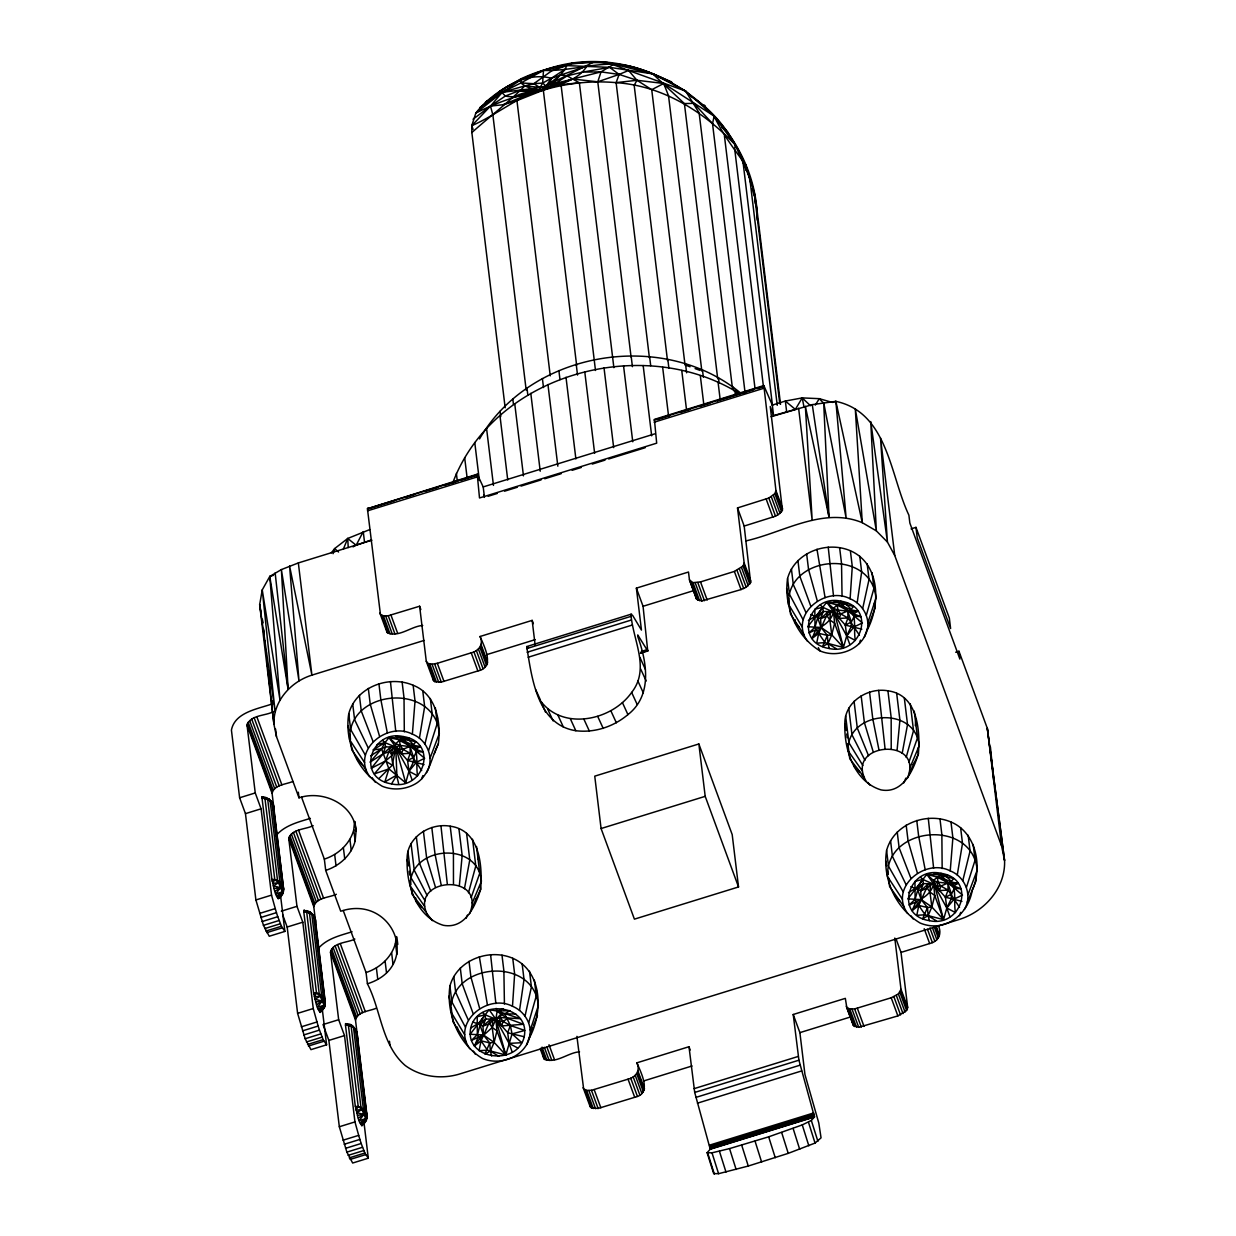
<?xml version="1.0" encoding="UTF-8"?>
<svg xmlns="http://www.w3.org/2000/svg" width="1236" height="1236" viewBox="0 0 1236 1236"><rect width="100%" height="100%" fill="white"/><g stroke="black" fill="none" stroke-linecap="round" stroke-linejoin="round"><path stroke-width="1.5" d="M424.087 764.59L407.586 760.48L395.767 747.116L389.016 737.552L404.017 740.92L409.873 738.495L389.016 737.552L384.968 742.635L381.553 748.846L388.923 768.885L405.702 782.898L408.946 771.249L416.362 762.288L424.674 758.301L404.017 740.92L403.152 736.548C370.723 729.132 355.504 778.417 391.549 783.887C423.979 791.318 439.197 742.033 403.152 736.548M859.422 635.18L847.973 617.954L840.665 613.906L837.946 610.043L833.373 608.344L837.251 605.007L841.762 605.532L847.618 603.106L826.745 602.164L833.373 608.344L843.431 647.525L831.751 634.84L821.09 627.44L807.772 626.76L826.745 602.164L837.251 605.007L853.473 613.767L858.108 611.187L852.237 611.712L837.946 610.043L830.329 612.979L828.383 611.604L818.695 633.295L816.702 643.153L825.061 642.658L843.431 647.525L846.691 635.876L854.091 626.899L862.419 622.929L841.762 605.532L840.897 601.175C808.468 593.744 793.249 643.029 829.294 648.514C861.724 655.93 876.927 606.644 840.897 601.175M959.522 907.317L948.089 890.09L940.766 886.042L938.047 882.18L933.474 880.48L937.351 877.143L941.863 877.668L947.718 875.242L926.861 874.3L933.474 880.48L943.547 919.661L931.851 906.977L921.191 899.576L907.873 898.896L926.861 874.3L937.351 877.143L953.589 885.903L958.209 883.323L952.338 883.848L938.047 882.18L930.43 885.115L928.499 883.74L918.796 905.432L916.803 915.289L925.177 914.81L943.547 919.661L946.791 908.012L954.207 899.035L962.52 895.065L941.863 877.668L940.998 873.311C908.568 865.895 893.365 915.165 929.395 920.65C961.824 928.066 977.043 878.781 940.998 873.311M831.843 402.287L819.298 398.672L802.21 397.899L795.351 409.41L773.581 415.574L772.315 405.084L763.833 385.539L775.945 490.584L774.864 493.643L768.838 498.046L737.506 507.919L744.18 526.057L750.638 582.573L746.173 587.255L741.044 589.572L701.878 600.959L696.64 599.275L689.441 579.885L688.498 572.021L636.385 588.135L643.06 606.289L647.726 651.001L637.761 634.933L637.915 637.019C647.077 662.558 652.392 695.559 627.934 714.609C613.581 726.722 594.562 733.041 575.821 730.723C537.073 724.651 531.866 677.9 526.706 646.582L528.483 647.757M540.008 700.163C562.086 731.233 611.743 720.804 631.642 692.438C650.414 668.661 632.909 640.341 630.932 614.354L632.708 615.513L641.453 630.082L636.385 588.135M272.801 809.534L273.202 804.868L271.611 801.608L262.171 796.818L271.611 801.608L273.728 807.386C274.593 802.087 264.365 794.223 262.047 798.224L271.874 879.476C273.82 885.038 275.937 907.518 282.936 893.304L283.554 888.653L272.09 793.311L247.061 725.269C250.182 714.794 265.477 715.968 273.264 711.735M303.701 910.561L313.326 914.995L314.902 918.271L315.211 923.354C318.007 917.019 307.239 907.564 303.762 911.612L313.589 992.879C315.52 998.441 317.652 1020.905 324.651 1006.691L325.269 1002.041L313.789 906.699L288.776 838.672C291.511 828.738 305.786 829.495 313.156 825.679M357.389 1040.527C358.904 1033.389 352.461 1020.395 345.462 1024.999L355.304 1106.266C357.235 1111.828 359.352 1134.293 366.366 1120.079L366.984 1115.428L355.504 1020.086L330.476 952.06C333.226 942.126 347.501 942.883 354.856 939.082M398.672 784.211C396.586 771.99 389.201 761.299 392.584 748.367L390.653 746.992L382.882 753.991L371.294 768.282L385.462 761.005L392.121 755.35L395.767 747.116L395.628 743.732L389.016 737.552M529.549 1037.591C532.731 1024.582 524.543 1011.249 512.492 1006.274L514.639 973.999L512.739 958.271C488.962 948.058 456.872 960.078 449.919 986.065C445.949 1013.381 458.525 1044.065 482.426 1058.449C500.271 1066.096 524.327 1057.089 529.549 1037.591C543.067 1012.485 542.712 971.218 512.739 958.271M867.178 630.066C870.36 617.058 862.172 603.724 850.121 598.765L852.284 566.474L850.368 550.746C826.59 540.549 794.501 552.554 787.564 578.541C783.578 605.856 796.169 636.54 820.055 650.924C837.9 658.572 861.955 649.564 867.178 630.066C880.696 604.96 880.341 563.693 850.368 550.746M426.544 772.624C435.026 758.672 427.223 739.839 412.376 734.138L415.033 700.982L413.133 685.254C388.753 674.794 355.875 687.108 348.753 713.759C344.18 741.693 358.007 771.882 382.326 786.297C392.94 790.546 405.176 789.619 415.111 784.01C429.726 775.775 431.349 757.421 438.347 743.778C441.206 721.87 436.293 694.246 413.133 685.254M964.389 909.387C972.871 895.42 965.069 876.602 950.237 870.901L952.879 837.745L950.978 822.017C926.598 811.558 893.721 823.871 886.598 850.507C882.025 878.441 895.853 908.63 920.171 923.06C944.69 933.149 967.973 915.088 972.238 890.337C982.666 867.208 976.533 832.57 950.978 822.017M271.874 879.476C279.243 878.703 285.763 886.104 282.936 893.304L283.554 888.653L273.202 804.868L269.865 800.356L264.844 798.75M955.691 652.237L958.951 651.233L987.317 728.344L1004.574 860.519C1005.656 888.097 984.459 911.674 959.012 919.538L458.741 1074.269C440.68 1079.476 420.549 1076.757 405.269 1065.54C381.553 1045.208 381.105 1010.136 367.416 983.794C423.145 966.15 392.631 893.705 340.719 911.226L325.701 870.407C339.452 865.926 351.287 855.297 355.134 841.098L353.774 829.819L354.562 821.461M355.134 841.098L356.076 831.055L354.948 821.662M369.734 776.61C351.009 750.87 387.223 720.99 412.376 734.138M396.849 954.486L395.489 943.222L396.107 936.517M407.123 859.468C406.32 837.544 429.943 822.496 450.198 826.204C480.001 830.175 482.612 865.772 480.634 889.379C475.211 906.251 465.138 929.302 443.369 925.3C416.625 917.22 406.211 884.899 407.123 859.468L408.452 865.849M436.926 722.905L437.405 717.761M428.367 916.571C406.273 877.498 487.139 871.704 469.618 913.682M459.329 885.748L462.171 855.451L458.927 828.723M477.714 859.375L478.177 854.478M469.85 1048.746C451.125 1023.006 487.339 993.126 512.492 1006.274M470.731 1027.997C464.211 1060.04 517.59 1066.591 524.203 1036.726C530.707 1004.683 477.328 998.132 470.731 1027.997L485.64 1019.005L495.868 1019.252L500.317 1017.568L520.464 1018.711L497.15 1011.033L489.116 1009.688L470.128 1034.269L483.446 1034.965L494.122 1042.365L505.802 1055.034L512.059 1033.899L510.344 1025.478L504.69 1013.86L500.951 1014.262L495.868 1019.252L492.222 1027.487L479.522 1038.935L474.454 1046.011L481.067 1040.82L490.754 1019.128L492.7 1020.503L495.868 1019.252L499.452 1021.276L503.037 1021.43L510.344 1025.478L524.79 1030.453L512.059 1033.899L507.702 1032.616L495.868 1019.252L489.116 1009.688M535.945 994.995L536.424 989.974M807.479 641.221C788.753 615.482 824.968 585.601 850.121 598.765M844.868 724.08C844.064 702.156 867.687 687.108 887.927 690.816C917.745 694.786 920.356 730.383 918.379 753.991C912.94 770.878 902.883 793.914 881.098 789.912C854.37 781.832 843.941 749.526 844.868 724.08L846.181 730.461M873.744 585.802L874.053 582.45M866.112 781.198C844.003 742.11 924.883 736.316 907.348 778.309M897.073 750.36L899.901 720.078L896.672 693.334M915.304 725.625L915.907 719.105M907.595 913.358C888.854 887.618 925.069 857.738 950.237 870.901M974.771 859.653L975.25 854.509M272.09 793.311C274.129 784.566 286.242 784.412 292.824 781.461M313.789 906.699C316.184 897.351 329.394 897.66 336.346 894.277M355.504 1020.086C357.559 1011.342 369.672 1011.187 376.238 1008.236M484.265 495.667L483.199 486.922L477.22 474.191L367.432 508.753L380.425 614.323L383.407 615.837L388.243 615.744L419.622 606.227L426.281 661.275L427.996 663.469L432.044 664.211L437.328 663.299L471.21 652.824C478.687 651.217 483.971 644.172 480.047 636.494L532.16 620.379L533.365 623.67M432.955 679.414L434.67 681.608L441.283 682.102L477.884 670.963C495.497 667.394 484.249 646.552 480.047 636.494M576.903 1036.371L583.639 1088.87L586.621 1090.384L591.457 1090.306L628.043 1079.167C635.52 1077.576 640.804 1070.53 636.88 1062.836L688.993 1046.722L690.198 1050.028M589.788 1105.772L591.503 1107.966L598.131 1108.445L634.717 1097.305C652.33 1093.736 641.082 1072.894 636.88 1062.836M689.441 579.885L692.948 582.65L700.503 581.909L734.369 571.434L743.083 566.011L744.165 562.967L737.506 507.919M744.18 526.057L775.513 516.184L780.024 513.373L782.434 510.19L770.244 406.49L773.581 415.574M814.478 1116.989L710.252 1149.233L707.1 1152.694L711.998 1152.817L729.549 1148.599L768.668 1136.826L802.257 1124.915L811.326 1120.449L814.478 1116.989L798.935 1060.194L793.218 1014.493L845.331 998.364L846.799 1007.479L849.781 1008.993L854.617 1008.916L891.202 997.776L898.387 993.96L900.998 989.31L894.787 938.062M846.274 1006.228L853.473 1025.617L858.711 1027.301L897.877 1015.915L906.591 1010.507L907.672 1007.448L901.013 952.4L896.146 939.205M901.013 952.4L929.673 943.547C938.093 941.894 942.404 933.69 938.309 925.61M519.537 1010.384L524.033 979.453L522.133 963.725M857.166 602.859L861.662 571.944L859.762 556.215M780.534 404.311L756.926 209.347C748.599 110.22 637.853 35.072 543.5 70.406L542.635 83.09L540.024 87.648L540.024 90.104C517.869 95.373 496.13 102.727 475.814 113.094L471.75 125.701L471.858 132.546L505.169 407.787M512.26 1052.176L509.047 1043.385L495.868 1019.252L485.068 1014.771L477.204 1016.749L477.359 1034.687L481.067 1040.82L479.058 1050.677L487.432 1050.183L505.802 1055.034L496.996 1030.824L495.868 1019.252L497.15 1011.033L496.146 1008.375M313.589 992.879C319.151 992.477 325.655 996.664 324.975 1002.798L323.739 1005.393L317.559 1007.185L322.132 1001.052L323.508 997.236L313.666 915.969L310.653 912.446L309.402 912.632L319.243 993.883L324.651 1006.691L320.139 1012.423L324.651 1006.691L325.222 1003.138L314.902 918.271L313.326 914.995M355.304 1106.266L360.943 1107.271L366.459 1112.91L366.752 1118.008L361.839 1125.811L366.366 1120.079L366.922 1116.541L356.617 1031.658L353.28 1027.131M419.421 738.247L424.659 706.59L422.758 690.862M957.267 874.995L962.504 843.338L960.604 827.61M667.795 81.143C623.315 56.068 566.644 57.459 521.051 78.795L520.897 82.951C527.03 88.189 535.42 90.012 543.33 90.151C566.86 83.075 591.627 80.51 616.115 82.642C662.898 85.809 703.809 111.657 735.296 144.921L749.711 177.86L777.243 405.315M710.252 1149.233L694.709 1092.439L688.993 1046.722M464.442 888.715L469.788 859.901L466.559 833.157M902.187 753.342L907.533 724.512L904.304 697.768M378.958 778.541L392.275 765.208L395.767 747.116L400.201 745.432L414.493 747.1L420.364 746.575L415.744 749.155L399.506 740.395L395.628 743.732L400.201 745.432L402.921 749.294L410.244 753.342L421.677 770.553M500.951 1014.262L507.764 1018.464L523.508 1024.304L501.785 1025.926L499.452 1021.276L500.951 1014.262L497.15 1011.033L503.268 1008.684M525.068 1015.977L531.418 986.915L529.518 971.187M862.697 608.452L869.047 579.406L867.147 563.678M745.123 393.125L712.523 123.615L714.176 116.153L685.656 91.078L672.801 83.832L671.426 81.792C652.948 74.145 634.377 64.519 613.937 64.164C590.252 63.824 567.092 71.364 543.5 70.406C518.703 79.243 492.33 91.68 475.814 113.094L502.264 92.314L520.881 79.784L543.5 70.406L566.66 65.616L609.58 67.347L652.747 73.882L685.656 91.078L699.128 112.878L732.423 388.119M424.968 743.84L432.229 714.238L430.329 698.51M962.813 880.588L970.075 850.986L968.174 835.258M468.475 892.778L475.798 865.957L472.554 839.229M906.204 757.405L913.528 730.569L910.299 703.84M382.557 740.41L384.968 742.635L395.767 747.116L396.864 774.987L384.829 781.955L388.923 768.885L374.338 773.875L385.462 761.005L390.653 746.992M412.16 780.04L408.946 771.249L413.396 762.102L413.596 757.452L410.043 746.698L410.244 753.342L401.685 753.79L402.921 749.294L412.963 745.215L415.744 741.909L396.045 736.239M501.785 1025.926L503.037 1021.43L507.764 1018.464M849.889 644.651L846.691 635.876L851.125 626.729L851.341 622.063L847.772 611.31L847.973 617.954L839.414 618.417L840.665 613.906L850.692 609.827L853.489 606.521L833.775 600.85M950.005 916.803L946.791 908.012L951.241 898.866L951.442 894.2L947.888 883.446L948.089 890.09L939.53 890.553L940.766 886.042L950.808 881.963L953.589 878.657L933.891 872.987M528.73 1022.697L536.3 995.876L534.385 980.148M866.359 615.173L873.929 588.351L872.029 572.623M473.064 119.212L490.476 106.08L503.191 104.72L516.942 100.61L543.33 90.151L551.349 78.239L565.238 69.231L566.66 65.616L571.743 63.252L594.269 61.8L545.895 85.84L540.024 87.648L502.264 92.314L485.408 102.294L492.113 97.798M357.142 1034.177L356.617 1031.658L356.926 1036.741M859.391 643.57L860.441 640.109M333.087 553.697L334.662 548.568L347.733 538.463L369.749 529.58M428.614 750.546L437.235 723.415L435.319 707.687M473.141 1022.017L482.982 1026.127L489.502 1023.64L492.222 1027.487L496.996 1030.824L494.122 1042.365L490.368 1051.063L484.929 1054.092L489.734 1042.921L483.446 1034.965L480.031 1025.308L480.371 1021.739L485.068 1014.771L482.658 1012.547M826.745 602.164L833.512 611.727L834.64 623.315L831.751 634.84L827.996 643.554L822.573 646.567L827.363 635.412L821.09 627.44L817.66 617.784L818 614.215L822.712 607.247L837.081 613.767L840.665 613.906M926.861 874.3L933.613 883.864L934.74 895.451L931.851 906.977L928.097 915.691L922.674 918.703L927.479 907.548L921.191 899.576L917.761 889.92L918.101 886.351L922.813 879.399L937.182 885.903L940.766 886.042M966.459 887.309L975.08 860.163L973.18 844.435M717.714 378.819L684.404 103.577L652.747 73.882L613.937 64.164L601.02 71.889L597.776 81.808L631.071 357.049M530.259 1030.067L538.324 1005.702C534.23 955.382 448.853 962.01 450.877 1011.836L464.674 1034.656M867.888 622.542L875.969 598.178C871.859 547.857 786.498 554.5 788.506 604.311L802.303 627.131M471.117 897.66L479.753 873.234L476.524 846.49M526.644 1044.76L532.901 1027.07M864.273 637.251L875.011 608.22L874.377 602.983M908.862 762.272L917.498 737.846L914.254 711.117M421.661 778.958L422.866 775.605M959.507 915.706L960.712 912.369M649.425 357.884L616.115 82.642L619.112 74.423L628.568 70.498L685.656 91.078M402.921 749.294L399.336 749.14L395.767 747.116L385.524 746.868L381.553 748.846L370.027 762.133L382.882 753.991L385.524 746.868L384.968 742.635L377.104 744.613M406.984 739.128C420.904 747.054 415.203 762.998 417.598 775.837L408.946 771.249L407.586 760.48L410.244 753.342M485.64 1019.005L480.031 1025.308L477.359 1034.687L471.41 1040.418L483.446 1034.965L482.982 1026.127L485.64 1019.005L485.068 1014.771M510.344 1025.478L507.702 1032.616L509.047 1043.385L517.714 1047.973M810.77 614.508L820.627 618.618L827.147 616.115L830.329 612.979L829.866 619.978L831.751 634.84L827.363 635.412L818.695 633.295L812.083 638.487L821.09 627.44L820.627 618.618L823.269 611.48L822.712 607.247L820.287 605.022M844.729 603.74C858.649 611.665 852.933 627.61 855.343 640.449L846.691 635.876L845.331 625.092L847.973 617.954M910.87 886.645L920.727 890.754L927.247 888.251L930.43 885.115L929.966 892.114L931.851 906.977L927.479 907.548L918.796 905.432L912.183 910.623L921.191 899.576L920.727 890.754L923.369 883.616L922.813 879.399L920.403 877.158M944.829 875.876C958.75 883.802 953.049 899.746 955.459 912.585L946.791 908.012L945.432 897.228L948.089 890.09M430.143 757.931L439.321 733.489C435.118 681.901 347.61 688.715 349.68 739.777L364.558 762.519M967.989 894.679L977.166 870.237C972.964 818.665 885.455 825.463 887.525 876.525L902.404 899.267M493.488 96.64L500.348 90.846L505.339 96.037L519.182 90.676C530.599 92.252 548.382 92.592 551.349 78.239L586.868 66.141C577.768 81.174 558.471 84.094 543.33 90.151C530.893 93.04 518.301 98.756 505.339 96.037L490.476 106.08L471.75 125.701L473.079 129.316M452.561 483.353C493.658 373.535 642.844 333.04 739.607 393.712M325.701 870.407L324.342 859.128C338.077 854.648 349.927 844.033 353.774 829.819M434.392 753.589L438.347 743.778M367.416 983.794L366.057 972.531C379.792 968.035 391.627 957.421 395.489 943.222M533.519 1025.308L537.382 1015.745L536.965 1012.253M343.376 549.062L347.733 538.463L356.153 545.246L371.016 540.07M967.278 902.203L976.193 880.542L975.776 877.035M474.454 1046.011L478.286 1036.865M812.083 638.487L815.914 629.356L815.003 627.162L814.833 609.224L822.712 607.247M912.183 910.623L916.015 901.492L915.103 899.298L914.949 881.361L922.813 879.399M472.229 903.006L481.407 881.222C478.085 840.325 408.714 845.718 410.352 886.197L424.612 906.343M909.974 767.633L919.151 745.833C915.814 704.953 846.459 710.345 848.097 750.808L862.357 770.97M466.065 918.286L467.44 915.103M903.81 782.898L905.849 778.139M471.719 908.475L480.634 889.379L480.171 885.563M909.449 773.087L918.379 753.991L917.684 748.259M277.436 897.63L282.024 892.006L275.844 893.798L280.433 887.664L281.793 883.848L271.951 802.581L268.954 799.059L267.687 799.228L277.528 880.495L282.936 893.304L278.023 898.68L283.26 889.41L283.029 886.135L274.794 879.661L264.952 798.41L262.001 797.174M345.416 1023.949L351.117 1026.019L360.943 1107.271L366.366 1120.079L361.453 1125.455L366.675 1116.185L366.459 1112.91L358.208 1106.452L348.382 1025.185L345.601 1023.593L351.827 1026.498M763.833 385.539L654.4 419.39L656.687 443.168L479.506 497.969L477.22 474.191M278.61 898.68L282.936 893.304M371.912 540.194L298.339 562.936L281.391 569.58L269.772 576.439L262.248 589.896L259.668 604.605L273.944 724.311L276.478 736.61L299.004 797.838C322.828 789.758 354.238 804.126 356.076 831.055M391.549 783.887L396.864 774.987M318.409 1009.348L323.739 1005.393L319.738 1012.068L324.651 1006.691M815.281 405.114L819.298 398.672L824.242 403.971M479.537 438.919C530.46 350.777 662.82 328.73 740.812 393.187M471.858 132.546C489.564 116.709 508.351 102.48 524.852 85.887L533.798 83.677L542.635 83.09L551.349 78.239C533.056 73.496 515.52 80.525 500.348 90.846M331.402 552.786L334.662 548.568L338.571 552.029M424.102 640.433L311.92 675.134C290.707 681.685 273.048 701.337 273.944 724.311L267.996 670.793M475.381 899.885L477.498 897.151M913.126 764.512L915.243 761.762M565.238 69.231L550.298 86.644C539.452 93.411 525.64 89.61 514.701 96.995M319.151 1011.017L323.739 1005.393M360.85 1124.405L365.454 1118.781L359.274 1120.573L363.847 1114.439L365.207 1110.623L355.381 1029.356L352.368 1025.834L346.003 1023.949L346.59 1024.999M823.269 611.48L817.66 617.784L815.003 627.162L809.039 632.894C818.958 628.274 830.777 623.686 833.512 611.727L823.269 611.48L808.359 620.472M923.369 883.616L917.761 889.92L915.103 899.298L909.14 905.03C919.059 900.411 930.878 895.822 933.613 883.864L923.369 883.616L908.46 892.608M707.1 1152.694L713.682 1173.567L718.58 1173.69L748.274 1166.042L788.244 1153.358L815.049 1143.068L821.059 1137.862L818.788 1123.014L804.96 1074.578L799.893 1032.632L793.218 1014.493M283.507 889.75L280.433 887.664L273.31 885.841L279.908 881.917L270.081 800.65M325.222 1003.138L322.132 1001.052L315.01 999.244L321.623 995.304L311.796 914.053M366.922 1116.541L363.847 1114.439L356.725 1112.632L363.338 1108.692L353.496 1027.44L351.117 1026.019L352.368 1025.834L345.462 1024.999M275.829 835.86C284.388 825.478 298.077 822.095 310.375 818.387M318.811 947.919C327.324 938.402 340.394 935.42 352.09 931.774M382.882 753.991L389.402 751.503L395.767 747.116L408.946 771.249M489.502 1023.64L492.7 1020.503L492.222 1027.487L494.122 1042.365L489.734 1042.921L481.067 1040.82L487.432 1050.183M820.627 618.618L828.383 611.604M482.982 1026.127L490.754 1019.128M920.727 890.754L928.499 883.74M322.457 1009.256L320.309 1012.068M549.263 83.724L560.711 74.809L567.092 75.859L579.375 82.797L613.875 367.664M493.643 96.655L505.926 87.509L521.051 78.795M276.694 895.961L282.024 892.006M360.109 1122.752L365.454 1118.781M479.954 107.424L502.264 92.314L520.897 82.951L533.798 83.677L551.627 70.885L566.66 65.616M526.181 390.128L492.87 114.886L490.476 106.08L502.264 92.314L524.852 85.887L545.277 87.926L553.743 81.993L556.803 83.075L601.02 71.889L619.112 74.423L636.973 80.278L663.717 83.492L714.176 116.153L735.296 144.921L734.663 148.799L763.338 385.817M274.964 891.264L280.433 887.664L274.098 888.56M316.679 1004.667L322.132 1001.052L315.813 1001.948M358.394 1118.055L363.847 1114.439L357.513 1115.335M370.615 755.86L381.553 748.846L373.025 749.881L384.968 742.635M543.5 70.406L520.897 82.951M536.115 91.031C513.558 100.379 494.184 115.952 471.75 125.701M272.152 881.144L274.794 879.661L272.646 883.323L279.089 882.828M313.867 994.532L316.493 993.049L323.384 998.178L324.744 999.522L325.053 1004.621L324.357 998.951M355.582 1107.935L358.208 1106.452L356.061 1110.098L362.503 1109.604M353.032 546.884L356.153 545.246L363.245 531.604L364.512 542.079M589.541 61.877L607.324 62.464L628.568 70.498L636.973 80.278L651.727 89.687L663.717 83.492L668.537 95.805L701.847 371.047M407.586 760.48L413.596 757.452L416.656 751.349L423.407 752.168L415.744 749.155M846.691 635.876L833.512 611.727L845.331 625.092L851.341 622.063L854.4 615.961L861.152 616.779L853.473 613.767M946.791 908.012L933.613 883.864L945.432 897.228L951.442 894.2L954.501 888.097L961.253 888.916L953.589 885.903M404.048 738.232L399.506 740.395L400.201 745.432L399.336 749.14L401.685 753.79M841.793 602.859L837.251 605.007L837.946 610.043L837.081 613.767L839.414 618.417M941.894 874.995L937.351 877.143L938.047 882.18L937.182 885.903L939.53 890.553M503.191 104.72L528.282 94.276M367.432 508.753L476.864 474.902M654.045 420.101L763.477 386.25M394.114 500.843L368.591 508.738L367.787 508.027M405.068 497.459L414.184 494.647M425.122 491.248L437.899 487.308M445.192 485.053L457.953 481.098M461.6 479.97L478.023 474.902M657.027 419.529L669.788 415.59M680.742 412.206L689.858 409.379M700.797 405.995L709.912 403.183M717.22 400.912L753.697 389.634M757.344 388.506L762.813 386.822M367.525 510.839L476.957 477.003M654.138 422.202L763.585 388.351M483.199 486.922L654.895 433.821M772.315 405.084L785.354 401.051L802.21 397.899L810.507 405.732M488.127 496.285L497.258 493.458M504.566 491.186L517.343 487.231M521.005 486.103L541.09 479.892M544.752 478.765L561.19 473.682M572.144 470.298L581.275 467.471M592.245 464.072L605.022 460.116M608.684 458.989L645.207 447.695M771.017 416.748L812.268 404.635L835.876 401.36C888.004 412.53 890.136 475.736 908.893 515.165L909.85 523.029L959.893 659.097L958.951 651.233M261.29 613.705L259.668 604.605L275.118 711.766L262.248 589.896L279.954 699.808L269.772 576.439L273.434 575.312M832.4 402.426L835.876 401.36L862.264 522.673L876.355 530.877L887.433 542.063L894.74 555.489L1001.531 845.779L1004.574 860.519L987.317 728.344L1001.531 845.779M385.879 625.54L387.084 632.461C398.455 638.27 411.31 626.08 422.712 625.478M745.972 540.889C783.593 532.453 823.068 506.528 862.264 522.673L855.297 408.853L876.355 530.877L870.731 421.538L887.433 542.063L880.526 438.054L894.74 555.489M272.306 703.871C258.061 708.954 234.825 712.106 231.426 730.105L239.614 797.776L245.454 813.643L255.898 899.962L263.453 925.347L269.247 936.255L284.883 931.419L280.572 895.76M486.721 654.632L535.234 639.63M643.06 606.289L693.365 590.715M526.706 646.582L631.565 614.06M911.087 528.869L915.969 527.355L949.341 618.077L950.608 628.552L917.236 537.845L915.969 527.355M526.644 648.622L630.87 616.393M527.139 652.253L631.364 620.024M528.174 657.243L632.399 625.014M641.237 651.48L646.722 649.781M640.897 652.732L648.22 650.476M640.418 653.257L647.726 651.001M239.614 797.776L255.249 792.94L247.061 725.269M245.454 813.643L261.09 808.808L255.249 792.94M698.85 743.964L594.748 776.162L601.082 828.537L634.408 919.151L738.525 886.954L732.191 834.578L698.85 743.964L705.2 796.339L738.525 886.954M255.898 899.962L271.534 895.127L261.09 808.808M259.637 913.419L275.257 908.584L271.534 895.127M260.811 917.483L276.447 912.647L275.257 908.584M281.329 911.164L296.964 906.328L288.776 838.672M262.125 921.546L277.76 916.71L281.453 926.258L284.883 931.419M263.453 925.347L279.089 920.511M264.705 928.591L280.34 923.755M265.817 931.094L281.453 926.258M601.082 828.537L705.2 796.339M266.713 932.655L282.349 927.819M322.055 1007.278L326.598 1044.806L310.962 1049.642L305.153 1038.734L297.613 1013.365L287.169 927.031L302.805 922.195L296.964 906.328M297.613 1013.365L313.249 1008.53L302.805 922.195M301.337 1026.807L316.972 1021.971L313.249 1008.53M302.526 1030.87L318.162 1026.034L316.972 1021.971M330.476 952.06L338.664 1019.715L323.029 1024.551L328.869 1040.418L339.328 1126.753L346.868 1152.122L352.662 1163.03L368.297 1158.194L363.987 1122.551M303.824 1034.934L319.46 1030.098L323.168 1039.646L326.598 1044.806M305.153 1038.734L320.788 1033.899M306.42 1041.979L322.055 1037.143M307.532 1044.482L323.168 1039.646M308.413 1046.042L324.048 1041.206M328.869 1040.418L344.504 1035.583L338.664 1019.715M542.944 1053.783L543.933 1058.819C555.288 1064.613 568.143 1052.439 579.545 1051.836M339.328 1126.753L354.948 1121.917L344.504 1035.583M343.052 1140.195L358.687 1135.359L354.948 1121.917M344.241 1144.258L359.877 1139.422L358.687 1135.359M345.539 1148.337L361.175 1143.501L364.883 1153.033L368.297 1158.194M346.868 1152.122L362.503 1147.286M348.135 1155.366L363.77 1150.546M349.247 1157.869L364.883 1153.033M350.128 1159.445L365.763 1154.609M643.554 1080.975L692.067 1065.973M799.893 1032.632L850.198 1017.073M694.06 1088.669L798.286 1056.425M694.709 1092.439L798.935 1060.194M695.868 1097.413L800.078 1065.169M697.428 1103.176L801.639 1070.948M709.479 1145.169L813.705 1112.941M709.819 1146.405L814.045 1114.161M710.082 1147.487L814.308 1115.243M710.236 1148.352L814.462 1116.123M710.298 1148.955L814.524 1116.711M545.277 87.926L558.548 84.913L579.375 82.797M582.728 72.105L567.092 75.859L550.298 86.644L572.716 79.042L597.776 81.808L619.112 74.423L609.58 67.347L582.728 72.105L601.02 71.889M616.115 82.642L636.973 80.278L634.176 85.284L667.486 360.526M320.804 996.216L314.346 996.71L316.493 993.049L306.667 911.797L303.886 910.206L310.112 913.11M509.047 1043.385L521.777 1042.705L512.059 1033.899L524.203 1036.726M497.15 1011.033L509.989 1010.631L504.69 1013.86L515.86 1014.045M519.182 90.676L540.024 90.104M684.404 103.577L693.86 103.345L712.523 123.615M262.047 798.224L268.954 799.059L262.573 797.174L263.16 798.209M303.762 911.612L310.653 912.446L304.288 910.561L304.875 911.612M858.108 611.187L850.692 609.827L841.762 605.532M420.364 746.575L412.963 745.215L404.017 740.92M958.209 883.323L950.808 881.963L941.863 877.668M558.548 84.913L561.144 85.593L595.489 370.476M845.331 625.092L861.832 629.201M945.432 897.228L961.932 901.338M354.886 1031.473L356.493 1032.045L353.496 1027.44M690.074 366.768L685.022 364.929L651.727 89.687M695.111 368.606L700.163 370.445M385.462 761.005L392.275 765.208M827.363 635.412L827.996 643.554L836.401 648.823M927.479 907.548L928.097 915.691L936.517 920.975M489.734 1042.921L490.368 1051.063L498.772 1056.347M533.798 83.677L540.024 87.648M690.924 96.393C724.76 117.389 744.721 155.69 754.331 193.403L779.777 403.662M714.176 116.153C722.349 133.782 734.431 149.541 745.694 164.944L751.272 185.153M721.778 127.277L727.633 131.897L729.796 136.98M735.405 390.514L738.386 392.894M795.351 409.41L785.354 401.051L786.621 411.542M542.635 83.09L545.895 85.84M799.12 626.822L795.428 623.098L794.995 619.591M853.705 766.073L859.715 772.145M894.617 895.776L899.653 900.874M356.756 759.028L363.075 765.393M421.97 907.518L415.976 901.461L415.512 897.645M862.033 775.049L864.35 777.969M867.811 782.342L870.129 785.262M426.605 913.358L432.399 920.635M743.516 162.179L745.694 164.944L746.096 170.413M863.454 776.316L849.75 758.796L847.896 743.516M425.725 911.704L412.005 894.184L411.31 888.452M903.933 906.652L889.611 886.598L888.56 877.869M366.088 769.889L351.766 749.85L350.916 742.851M910.932 915.845L913.126 918.951M371.99 777.552L375.281 782.203M827.147 616.115L829.866 619.978L834.64 623.315L843.431 647.525M927.247 888.251L929.966 892.114L934.74 895.451L943.547 919.661M389.402 751.503L392.121 755.35M500.317 1017.568L503.037 1021.43M825.061 642.658L815.914 629.356M925.177 914.81L916.015 901.492M354.083 1028.367L356.493 1032.045M803.833 634.516L790.546 614.137L789.696 607.154M466.188 1042.025L452.917 1021.662L451.217 1007.68M473.342 1051.094L475.381 1054.339M707.347 109.989L704.304 105.075L705.648 108.505M279.908 881.917L283.26 889.41M321.623 995.304L324.975 1002.798M363.338 1108.692L366.675 1116.185M862.867 765.501L848.869 742.651L845.625 715.922M425.122 900.874L411.125 878.039L407.895 851.31M903.114 891.743L888.499 866.235L886.598 850.507M365.269 754.995L350.653 729.487L348.753 713.759M803.014 619.607L789.464 594.269L787.564 578.541M465.369 1027.131L451.82 1001.793L449.919 986.065M818.309 647.602L820.055 650.924M864.968 760.294L852.006 734.879L848.761 708.151M427.223 895.667L414.261 870.268L411.032 843.539M906.019 884.574L892.454 856.424L890.553 840.696M368.158 747.811L354.608 719.676L352.708 703.948M639.893 657.367L645.393 669.371M640.681 669.031L646.196 681.036M637.869 680.99L643.384 692.994M631.642 692.438L637.158 704.443M622.419 702.604L627.934 714.609M610.847 710.777L616.362 722.782M597.699 716.401L603.214 728.421M583.871 719.12L589.387 731.125M570.321 718.719L575.821 730.723M557.946 715.227L563.462 727.247M547.61 708.908L553.125 720.912M535.667 689.595L540.379 699.9M805.903 612.438L793.327 584.705L791.411 568.977M468.274 1019.963L455.682 992.23L453.782 976.502M541.167 701.615L545.524 712.168M868.522 755.69L857.29 728.035L854.061 701.291M430.777 891.079L419.56 863.423L416.316 836.679M910.901 878.24L899.128 847.788L897.228 832.06M373.056 741.492L361.283 711.024L359.382 695.296M775.945 490.584L782.62 508.722M936.424 926.83L939.453 935.08M775.76 492.052L782.434 510.19M935.621 926.645L939.267 936.548M774.864 493.643L781.538 511.781M934.138 926.583L938.371 938.124M773.35 495.234L780.024 513.373M932.608 928.174L936.857 939.731M771.295 496.733L777.954 514.887M929.935 928.035L934.802 941.229M810.785 606.103L799.831 576.27L797.931 560.541M768.838 498.046L775.513 516.184M927.494 929.333L932.346 942.527M766.165 499.05L772.84 517.189M924.204 928.699L929.673 943.547M744.165 562.967L750.839 581.105M900.998 989.31L907.672 1007.448M743.964 564.435L750.638 582.573M900.797 990.778L907.471 1008.916M743.083 566.011L749.758 584.164M899.916 992.369L906.591 1010.507M741.554 567.618L748.228 585.756M898.387 993.96L905.061 1012.099M739.499 569.116L746.173 587.255M896.332 995.459L903.006 1013.613M737.042 570.414L743.717 588.552M893.891 996.772L900.55 1014.91M734.369 571.434L741.044 589.572M891.202 997.776L897.877 1015.915M700.503 581.909L707.177 600.047M857.336 1008.252L864.01 1026.39M697.784 582.558L704.458 600.711M854.617 1008.916L861.291 1027.054M695.204 582.82L701.878 600.959M852.037 1009.163L858.711 1027.301M692.948 582.65L699.622 600.789M849.781 1008.993L856.455 1027.147M691.156 582.079L697.83 600.217M847.989 1008.422L854.663 1026.56M689.966 581.136L696.64 599.275M846.799 1007.479L853.473 1025.617M483.631 495.142L484.466 497.413M480.989 644.358L487.664 662.496M637.822 1070.7L644.497 1088.839M480.804 645.825L487.478 663.964M637.637 1072.168L644.311 1090.306M479.923 647.417L486.598 665.555M636.756 1073.76L643.431 1091.898M478.394 649.008L485.068 667.146M635.227 1075.351L641.901 1093.505M476.339 650.507L483.013 668.645M633.172 1076.85L639.846 1095.003M473.882 651.805L480.557 669.958M630.715 1078.163L637.39 1096.301M471.21 652.824L477.884 670.963M628.043 1079.167L634.717 1097.305M419.622 606.227L420.827 609.533M437.328 663.299L444.002 681.438M594.176 1089.642L600.85 1107.78M434.608 663.948L441.283 682.102M591.457 1090.306L598.131 1108.445M432.044 664.211L438.718 682.349M588.877 1090.554L595.551 1108.692M429.773 664.041L436.447 682.179M586.621 1090.384L593.28 1108.537M427.996 663.469L434.67 681.608M584.829 1089.812L591.503 1107.966M426.281 661.275L433.465 680.665M583.114 1087.634L590.298 1107.023M390.962 615.095L397.637 633.234M549 1044.744L554.47 1059.592M388.243 615.744L394.917 633.898M546.884 1047.046L551.75 1060.241M385.663 616.007L392.337 634.145M544.319 1047.294L549.17 1060.488M383.407 615.837L390.066 633.975M542.048 1047.139L546.915 1060.333M381.615 615.265L388.289 633.404M540.874 1048.205L545.122 1059.762M379.9 613.071L387.084 632.461M540.286 1048.916L543.933 1058.819M473.156 1013.628L462.202 983.794L460.302 968.066M301.553 797.189L324.342 859.128M343.268 910.577L366.057 972.531M256.841 716.803L281.87 784.845M298.556 830.206L323.585 898.232M340.271 943.593L365.3 1011.62M254.168 717.822L279.197 785.849M295.883 831.21L320.912 899.252M337.598 944.598L362.627 1012.639M251.727 719.12L276.74 787.162M293.426 832.508L318.455 900.55M335.141 945.911L360.17 1013.937M249.657 720.619L274.686 788.661M291.372 834.006L316.401 902.048M333.087 947.409L358.116 1015.436M248.142 722.226L273.171 790.252M289.842 835.613L314.871 903.64M331.557 949.001L356.586 1017.043M247.246 723.802L272.275 791.843M288.961 837.205L313.99 905.231M330.676 950.592L355.705 1018.618M320.68 970.832L321.978 974.354M282.627 914.686L287.169 927.031M313.573 915.335L315.443 920.774M359.877 1139.422L361.175 1143.501M318.162 1026.034L319.46 1030.098M276.447 912.647L277.76 916.71M811.326 1120.449L817.908 1141.322M808.468 1122.195L815.049 1143.068M802.257 1124.915L808.838 1145.787M793.11 1128.422L799.692 1149.295M781.662 1132.485L788.244 1153.358M768.668 1136.826L775.25 1157.699M755.041 1141.152L761.623 1162.041M741.693 1145.169L748.274 1166.042M729.549 1148.599L736.131 1169.472M719.414 1151.21L725.995 1172.083M711.998 1152.817L718.58 1173.69M707.795 1153.327L714.377 1174.2M873.265 752.029L864.381 722.566L861.152 695.822M435.52 887.417L426.636 857.938L423.407 831.21M917.436 873.188L908.074 840.882L906.173 825.154M379.591 736.44L370.228 704.134L368.313 688.406M817.336 601.051L808.56 569.533L806.644 553.805M495.868 1019.252L505.802 1055.034M479.692 1008.576L470.916 977.058L469.016 961.33M395.767 747.116L405.702 782.898M752.291 188.814L754.315 196.169M928.097 915.691L929.395 920.65M827.996 643.554L829.294 648.514M490.368 1051.063L491.65 1056.023M835.876 401.36L846.135 518.023L823.67 402.581L829.047 517.251L805.362 406.289L812.191 520.402L798.61 408.22M885.625 860.797L886.66 865.833M786.606 588.583L787.965 595.134M448.977 996.108L450.676 1004.296M348.119 725.717L349.17 730.754M878.889 749.541L872.786 718.842L869.541 692.098M802.21 397.899L803.941 406.598M441.159 884.914L435.041 854.23L431.797 827.487M925.192 869.758L918.657 836.185L916.757 820.457M387.347 733.01L380.812 699.437L378.911 683.709M825.076 597.621L816.981 549.232M487.447 1005.146L479.352 956.757M754.331 193.403L756.926 209.347L757.297 220.132M269.772 576.439L288.096 689.271L281.391 569.58L298.988 680.851L289.579 565.995L311.92 675.134L298.339 562.936M812.268 404.635L829.047 517.251M939.963 818.835L941.863 834.563L942.156 868.568M928.282 818.309L933.628 868.182M887.927 690.816L891.171 717.56L891.218 748.676M878.672 690.399L885.022 748.398M887.711 870.87L888.128 874.362M839.615 547.656L841.531 563.384L842.056 596.432M828.228 547.131L833.512 596.046M846.753 733.968L847.201 737.799M852.577 1021.23L852.948 1024.381M743.13 162.936L772.5 405.686M788.645 598.409L789.279 603.662M724.404 135.636L754.949 387.934M734.91 390.731L735.358 394.531M733.319 387.177L733.751 390.777M718.471 377.799L719.12 383.206M718.085 382.326L720.155 399.413M702.465 369.966L703.346 377.181M700.302 375.543L703.747 404.033M685.516 363.786L686.598 372.793M681.747 370.445L686.583 410.337M667.826 359.352L668.908 368.359M695.744 594.887L696.115 598.023M662.635 367.107L668.614 416.486M649.611 356.694L650.708 365.701M643.168 365.547L651.666 435.829M631.117 355.844L632.415 366.659M623.547 365.794L632.755 441.777M604.018 367.849L613.674 447.633M584.752 371.681L594.64 453.365M543.33 90.151L576.64 365.392M576.223 364.249L577.521 375.064M565.995 377.258L575.883 458.942M558.888 370.568L559.97 379.591M516.942 100.61L550.252 375.852M547.95 384.504L557.838 466.188M542.403 378.54L543.5 387.548M530.8 393.342L540.225 471.225M526.984 388.058L527.849 395.257M514.732 403.693L523.461 475.875M512.816 398.996L513.465 404.404M532.16 620.379L535.157 645.161M500.086 411.217L500.735 416.625M499.931 415.42L507.749 480.016M486.567 428.413L493.458 485.408M474.763 442.519L479.367 480.51M464.659 457.598L467.193 478.486M456.378 473.45L457.305 481.051M501.986 955.165L503.886 970.893L504.427 1003.956M490.599 954.655L495.883 1003.57M450.198 826.204L453.427 852.933L453.473 884.064M440.943 825.787L447.277 883.771M457.366 1027.116L457.784 1030.608M402.117 682.087L404.017 697.815L404.311 731.82M390.437 681.561L395.783 731.434M409.24 871.272L409.703 875.088M410.398 880.82L410.862 884.636M396.88 936.934L397.791 944.443M391.627 952.786L392.986 964.049M385.107 961.222L386.466 972.485M389.479 1041.237L389.943 1045.023M349.865 734.122L350.499 739.36M376.393 967.958L377.752 979.221M349.912 839.383L351.271 850.662M343.392 847.834L344.767 859.097M357.837 1044.296L358.533 1049.967M358.981 1053.752L359.892 1061.307M360.356 1065.092L361.036 1070.762M361.499 1074.532L362.179 1080.202M362.874 1085.872L363.554 1091.543M364.017 1095.328L364.697 1100.998M365.161 1104.783L366.072 1112.338M334.678 854.555L336.037 865.833M315.906 929.024L316.586 934.694M317.049 938.464L317.729 944.134M318.193 947.919L319.104 955.474M319.552 959.26L320.248 964.93M320.696 968.715L321.623 976.27M322.071 980.04L322.766 985.71M323.214 989.495L323.909 995.165M298.324 792.199L299.004 797.838M263.423 628.645L263.886 632.43M265.941 649.472L266.404 653.272M268.459 670.314L268.923 674.099M269.602 679.785L270.066 683.57M272.136 700.611L272.584 704.412M275.566 729.024L276.478 736.61M273.728 811.851L274.639 819.406M275.103 823.191L275.782 828.862M276.246 832.647L276.926 838.302M277.389 842.087L278.301 849.642M278.764 853.427L279.444 859.097M279.908 862.882L280.819 870.438M281.283 874.223L281.962 879.877M282.426 883.663L283.338 891.218M275.149 572.932L288.096 689.271M263.33 628.722L263.979 634.47M264.612 640.202L265.029 644.018M265.663 649.765L266.312 655.497M266.945 661.229L267.579 666.961M990.422 746.93L992.709 769.966M993.08 773.813L993.651 779.576M754.825 198.007L755.35 203.507M347.733 538.463L348.228 547.533M361.978 1124.405L362.024 1125.455M315.149 919.955L315.211 923.354M262.727 622.959L262.279 619.174L262.696 622.99"/></g></svg>
